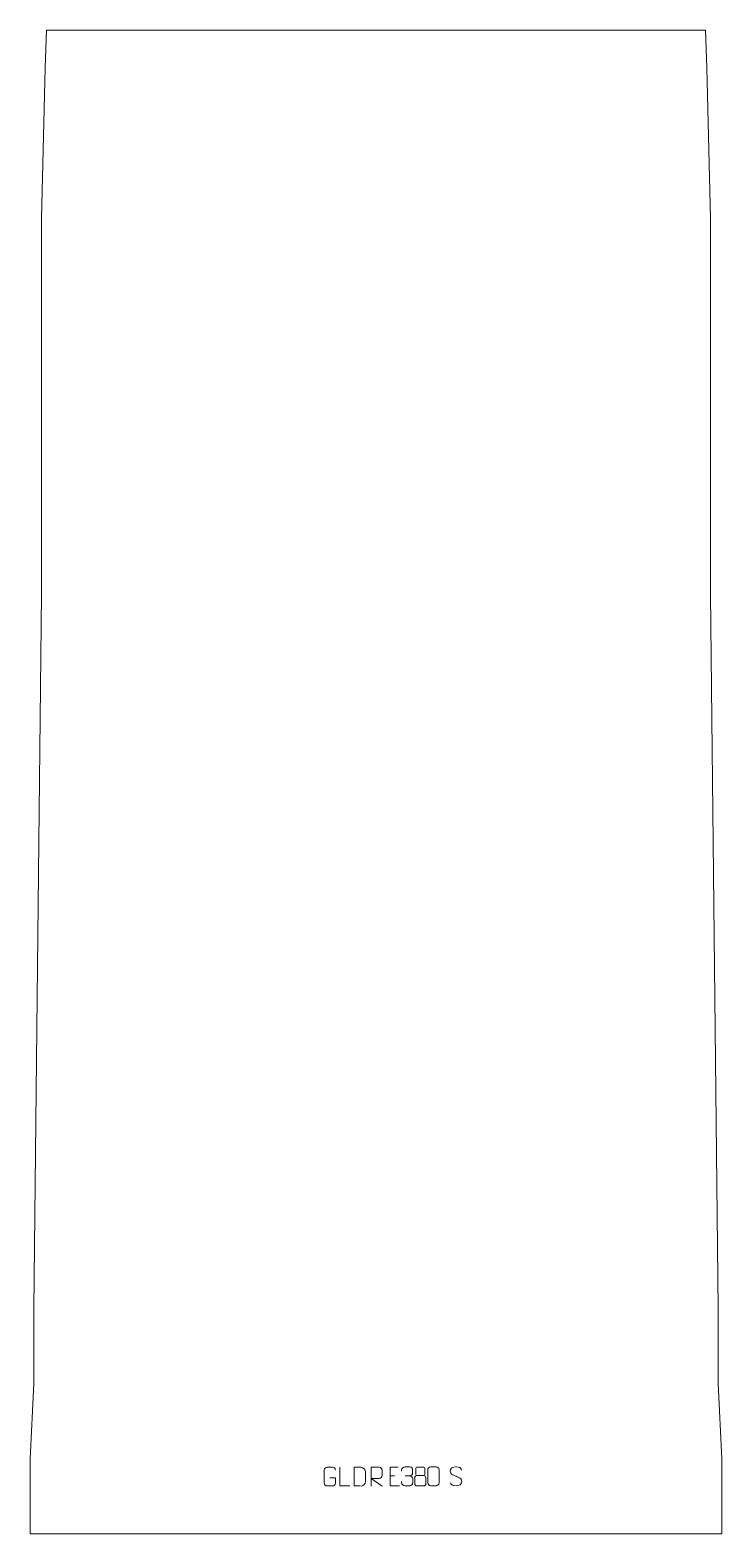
# Model space of a CAD drawing. Header units: millimetres. Extents: x -467 to 453, y -1480 to 520.
import ezdxf

# ---------------------------------------------------------------- set-up
doc = ezdxf.new("R2010")
doc.units = ezdxf.units.MM
doc.header["$MEASUREMENT"] = 0
doc.layers.add('layer 1', color=7, linetype='Continuous')

msp = doc.modelspace()

# ---------------------------------------------------------------- linework, layer by layer
at = {"layer": 'layer 1', "color": 242, "lineweight": 9}
msp.add_open_spline([(432.9062, 470.367), (432.9062, 470.367), (437.9069, 270.3676), (437.9069, 270.3676), (437.9069, 270.3676), (437.9069, 270.3676), (437.9069, -229.6324), (437.9069, -229.6324), (437.9069, -229.6324), (437.9069, -229.6324), (447.9076, -1179.632), (447.9076, -1179.632), (447.9076, -1179.632), (447.9076, -1179.632), (447.9076, -1279.6311), (447.9076, -1279.6311), (447.9076, -1279.6311), (447.9076, -1279.6311), (452.9071, -1379.6314), (452.9071, -1379.6314), (452.9071, -1379.6314), (452.9071, -1379.6314), (452.9071, -1479.6317), (452.9071, -1479.6317), (452.9071, -1479.6317), (452.9071, -1479.6317), (-467.0927, -1479.6317), (-467.0927, -1479.6317), (-467.0927, -1479.6317), (-467.0927, -1479.6317), (-467.0927, -1379.6314), (-467.0927, -1379.6314), (-467.0927, -1379.6314), (-467.0927, -1379.6314), (-462.0932, -1279.6311), (-462.0932, -1279.6311), (-462.0932, -1279.6311), (-462.0932, -1279.6311), (-462.0932, -1179.632), (-462.0932, -1179.632), (-462.0932, -1179.632), (-462.0932, -1179.632), (-452.0925, -229.6324), (-452.0925, -229.6324), (-452.0925, -229.6324), (-452.0925, -229.6324), (-452.0925, 270.3676), (-452.0925, 270.3676), (-452.0925, 270.3676), (-452.0925, 270.3676), (-447.0933, 470.367), (-447.0933, 470.367), (-447.0933, 470.367), (-447.0933, 470.367), (-445.1833, 520.3678), (-445.1833, 520.3678), (-445.1833, 520.3678), (-445.1833, 520.3678), (430.9977, 520.3678), (430.9977, 520.3678), (430.9977, 520.3678), (430.9977, 520.3678), (432.9062, 470.367), (432.9062, 470.367)], degree=3, knots=[0, 0, 0, 0, 0.058823529, 0.058823529, 0.058823529, 0.058823529, 0.117647059, 0.117647059, 0.117647059, 0.117647059, 0.176470588, 0.176470588, 0.176470588, 0.176470588, 0.235294118, 0.235294118, 0.235294118, 0.235294118, 0.294117647, 0.294117647, 0.294117647, 0.294117647, 0.352941176, 0.352941176, 0.352941176, 0.352941176, 0.411764706, 0.411764706, 0.411764706, 0.411764706, 0.470588235, 0.470588235, 0.470588235, 0.470588235, 0.529411765, 0.529411765, 0.529411765, 0.529411765, 0.588235294, 0.588235294, 0.588235294, 0.588235294, 0.647058824, 0.647058824, 0.647058824, 0.647058824, 0.705882353, 0.705882353, 0.705882353, 0.705882353, 0.764705882, 0.764705882, 0.764705882, 0.764705882, 0.823529412, 0.823529412, 0.823529412, 0.823529412, 0.882352941, 0.882352941, 0.882352941, 0.882352941, 1, 1, 1, 1], dxfattribs=at)
at = {"layer": 'layer 1', "color": 250, "lineweight": 9}
for points, knots in [([(-68.284, -1404.8825), (-68.284, -1404.8825), (-61.1159, -1404.8825), (-61.1159, -1404.8825), (-61.1159, -1404.8825), (-61.1159, -1404.8825), (-61.1159, -1412.0506), (-61.1159, -1412.0506), (-61.1159, -1412.0506), (-61.2556, -1414.374), (-62.9328, -1415.8536), (-65.0806, -1415.8644), (-65.0806, -1415.8644), (-67.4124, -1415.864), (-69.7444, -1415.864), (-72.0759, -1415.8644), (-72.0759, -1415.8644), (-74.0008, -1415.9698), (-75.973, -1414.0853), (-75.9618, -1412.068), (-75.9618, -1412.068), (-75.9614, -1406.2979), (-75.9614, -1400.5282), (-75.9618, -1394.7589), (-75.9618, -1394.7589), (-75.9576, -1392.6208), (-74.2108, -1390.9016), (-72.0585, -1390.915), (-72.0585, -1390.915), (-69.7328, -1390.915), (-67.4067, -1390.915), (-65.0806, -1390.915), (-65.0806, -1390.915), (-63.1339, -1390.8796), (-61.1425, -1392.3711), (-61.1159, -1394.8088)], [0, 0, 0, 0, 0.1, 0.1, 0.1, 0.1, 0.2, 0.2, 0.2, 0.2, 0.3, 0.3, 0.3, 0.3, 0.4, 0.4, 0.4, 0.4, 0.5, 0.5, 0.5, 0.5, 0.6, 0.6, 0.6, 0.6, 0.7, 0.7, 0.7, 0.7, 0.8, 0.8, 0.8, 0.8, 1, 1, 1, 1]), ([(-42.0644, -1415.8683), (-42.0644, -1415.8683), (-55.0135, -1415.8683), (-55.0135, -1415.8683), (-55.0135, -1415.8683), (-55.0135, -1415.8683), (-55.0135, -1390.9147), (-55.0135, -1390.9147)], [0, 0, 0, 0, 0.333333333, 0.333333333, 0.333333333, 0.333333333, 1, 1, 1, 1]), ([(-35.9311, -1415.8751), (-33.5993, -1415.8747), (-28.6491, -1415.8987), (-26.3176, -1415.899), (-26.3176, -1415.899), (-24.3926, -1416.0044), (-21.074, -1412.4628), (-21.0852, -1410.4455), (-21.0852, -1410.4455), (-21.0856, -1404.6754), (-21.0856, -1402.5057), (-21.0852, -1396.7364), (-21.0852, -1396.7364), (-21.0895, -1394.5983), (-24.464, -1390.9382), (-26.6164, -1390.9517), (-26.6164, -1390.9517), (-28.9421, -1390.9517), (-33.6664, -1390.9517), (-35.9925, -1390.9517), (-35.9925, -1390.9517), (-35.9921, -1396.6986), (-35.9308, -1410.1278), (-35.9311, -1415.8751)], [0, 0, 0, 0, 0.142857143, 0.142857143, 0.142857143, 0.142857143, 0.285714286, 0.285714286, 0.285714286, 0.285714286, 0.428571429, 0.428571429, 0.428571429, 0.428571429, 0.571428571, 0.571428571, 0.571428571, 0.571428571, 0.714285714, 0.714285714, 0.714285714, 0.714285714, 1, 1, 1, 1]), ([(-13.7019, -1415.9746), (-13.7019, -1415.9746), (-13.7019, -1391.0211), (-13.7019, -1391.0211), (-13.7019, -1391.0211), (-10.1071, -1391.0211), (-6.5116, -1391.0211), (-2.9164, -1391.0211), (-2.9164, -1391.0211), (-0.5911, -1391.0588), (0.9662, -1392.5488), (0.9621, -1394.9152), (0.9621, -1394.9152), (0.9617, -1396.9507), (0.9617, -1400.0101), (0.9621, -1402.0461), (0.9621, -1402.0461), (0.9556, -1403.9216), (-0.8567, -1405.8634), (-2.8662, -1405.8825), (-2.8662, -1405.8825), (-2.8662, -1405.8825), (-13.7019, -1405.8825), (-13.7019, -1405.8825), (-13.7019, -1405.8825), (-13.7019, -1405.8825), (0.9528, -1415.9746), (0.9528, -1415.9746)], [0, 0, 0, 0, 0.125, 0.125, 0.125, 0.125, 0.25, 0.25, 0.25, 0.25, 0.375, 0.375, 0.375, 0.375, 0.5, 0.5, 0.5, 0.5, 0.625, 0.625, 0.625, 0.625, 0.75, 0.75, 0.75, 0.75, 1, 1, 1, 1]), ([(22.357, -1390.6325), (22.357, -1390.6325), (11.851, -1390.6325), (11.851, -1390.6325), (11.851, -1390.6325), (11.851, -1390.6325), (11.851, -1415.5861), (11.851, -1415.5861), (11.851, -1415.5861), (11.851, -1415.5861), (23.9825, -1415.5861), (23.9825, -1415.5861)], [0, 0, 0, 0, 0.25, 0.25, 0.25, 0.25, 0.5, 0.5, 0.5, 0.5, 1, 1, 1, 1]), ([(26.9205, -1396.2527), (26.9205, -1396.2527), (26.9205, -1394.3955), (26.9205, -1394.3955), (26.9205, -1394.3955), (26.9062, -1392.6536), (29.5707, -1390.5355), (31.6298, -1390.5582), (31.6298, -1390.5582), (33.6939, -1390.5582), (35.7579, -1390.5582), (37.8216, -1390.5582), (37.8216, -1390.5582), (40.0161, -1390.5494), (41.6144, -1392.3962), (41.6588, -1394.3083), (41.6588, -1394.3083), (41.6584, -1395.7434), (41.6584, -1397.1785), (41.6588, -1398.614), (41.6588, -1398.614), (41.6102, -1400.2675), (40.0076, -1402.4975), (37.8093, -1402.4875), (37.8093, -1402.4875), (40.013, -1402.4987), (41.621, -1404.3019), (41.675, -1406.3614), (41.675, -1406.3614), (41.6746, -1408.1461), (41.6746, -1409.9308), (41.675, -1411.7159), (41.675, -1411.7159), (41.6851, -1413.7773), (39.6302, -1415.5404), (37.8093, -1415.5323), (37.8093, -1415.5323), (35.744, -1415.532), (33.6788, -1415.532), (31.6132, -1415.5323), (31.6132, -1415.5323), (29.4446, -1415.5208), (26.9136, -1413.1206), (26.895, -1411.6588), (26.895, -1411.6588), (26.895, -1411.6588), (26.895, -1409.7502), (26.895, -1409.7502)], [0, 0, 0, 0, 0.076923077, 0.076923077, 0.076923077, 0.076923077, 0.153846154, 0.153846154, 0.153846154, 0.153846154, 0.230769231, 0.230769231, 0.230769231, 0.230769231, 0.307692308, 0.307692308, 0.307692308, 0.307692308, 0.384615385, 0.384615385, 0.384615385, 0.384615385, 0.461538462, 0.461538462, 0.461538462, 0.461538462, 0.538461538, 0.538461538, 0.538461538, 0.538461538, 0.615384615, 0.615384615, 0.615384615, 0.615384615, 0.692307692, 0.692307692, 0.692307692, 0.692307692, 0.769230769, 0.769230769, 0.769230769, 0.769230769, 0.846153846, 0.846153846, 0.846153846, 0.846153846, 1, 1, 1, 1]), ([(45.8891, -1392.3887), (45.8891, -1394.6017), (45.8891, -1398.284), (45.8891, -1400.4973), (45.8891, -1400.4973), (45.9041, -1401.0047), (46.7115, -1401.9361), (47.4116, -1401.9349), (47.4116, -1401.9349), (50.3815, -1401.9347), (53.3517, -1402.0196), (56.3221, -1402.0199), (56.3221, -1402.0199), (57.1192, -1402.0157), (57.8399, -1401.2254), (57.8373, -1400.5047), (57.8373, -1400.5047), (57.837, -1398.2887), (57.837, -1394.604), (57.8373, -1392.3887), (57.8373, -1392.3887), (57.8188, -1391.6779), (57.2074, -1390.9175), (56.3735, -1390.9249), (56.3735, -1390.9249), (53.3564, -1390.9252), (50.3395, -1390.9252), (47.3229, -1390.9249), (47.3229, -1390.9249), (46.6965, -1390.9173), (45.8724, -1391.6283), (45.8891, -1392.3887)], [0, 0, 0, 0, 0.111111111, 0.111111111, 0.111111111, 0.111111111, 0.222222222, 0.222222222, 0.222222222, 0.222222222, 0.333333333, 0.333333333, 0.333333333, 0.333333333, 0.444444444, 0.444444444, 0.444444444, 0.444444444, 0.555555556, 0.555555556, 0.555555556, 0.555555556, 0.666666667, 0.666666667, 0.666666667, 0.666666667, 0.777777778, 0.777777778, 0.777777778, 0.777777778, 1, 1, 1, 1]), ([(65.7044, -1390.5459), (68.0705, -1390.5459), (70.437, -1390.5459), (72.8035, -1390.5459), (72.8035, -1390.5459), (74.784, -1390.5103), (76.81, -1392.0046), (76.8371, -1394.4467), (76.8371, -1394.4467), (76.8367, -1400.2041), (76.8367, -1405.9619), (76.8371, -1411.7201), (76.8371, -1411.7201), (76.695, -1414.0477), (74.9886, -1415.53), (72.8035, -1415.5408), (72.8035, -1415.5408), (70.4311, -1415.5404), (68.0587, -1415.5404), (65.6867, -1415.5408), (65.6867, -1415.5408), (63.7282, -1415.6464), (61.7218, -1413.7585), (61.7332, -1411.7375), (61.7332, -1411.7375), (61.7336, -1405.9569), (61.7336, -1400.1766), (61.7332, -1394.3968), (61.7332, -1394.3968), (61.7375, -1392.2548), (63.5146, -1390.5323), (65.7044, -1390.5459)], [0, 0, 0, 0, 0.111111111, 0.111111111, 0.111111111, 0.111111111, 0.222222222, 0.222222222, 0.222222222, 0.222222222, 0.333333333, 0.333333333, 0.333333333, 0.333333333, 0.444444444, 0.444444444, 0.444444444, 0.444444444, 0.555555556, 0.555555556, 0.555555556, 0.555555556, 0.666666667, 0.666666667, 0.666666667, 0.666666667, 0.777777778, 0.777777778, 0.777777778, 0.777777778, 1, 1, 1, 1]), ([(99.2906, -1402.8713), (95.0423, -1401.4009), (90.1342, -1399.6051), (92.1393, -1394.0848), (92.1393, -1394.0848), (93.6428, -1389.9449), (98.8564, -1390.3334), (102.46, -1390.9345), (102.46, -1390.9345), (105.3206, -1391.4117), (106.1853, -1392.6249), (106.4959, -1394.709)], [0, 0, 0, 0, 0.25, 0.25, 0.25, 0.25, 0.5, 0.5, 0.5, 0.5, 1, 1, 1, 1]), ([(44.4303, -1404.9069), (44.4303, -1408.0777), (44.4303, -1409.7798), (44.4303, -1412.9512), (44.4303, -1412.9512), (44.4218, -1414.1731), (46.1197, -1415.8658), (47.3723, -1415.8743), (47.3723, -1415.8743), (50.3554, -1415.874), (53.3387, -1415.874), (56.3221, -1415.8743), (56.3221, -1415.8743), (57.6454, -1415.8626), (59.2658, -1414.241), (59.2547, -1412.9418), (59.2547, -1412.9418), (59.2544, -1409.7736), (59.2544, -1408.0748), (59.2547, -1404.9069), (59.2547, -1404.9069), (59.185, -1403.5265), (57.6072, -1401.9479), (56.3018, -1401.954), (56.3018, -1401.954), (53.3252, -1401.9543), (50.3486, -1401.9543), (47.3723, -1401.954), (47.3723, -1401.954), (46.2928, -1401.9476), (44.4465, -1403.5265), (44.4303, -1404.9069)], [0, 0, 0, 0, 0.111111111, 0.111111111, 0.111111111, 0.111111111, 0.222222222, 0.222222222, 0.222222222, 0.222222222, 0.333333333, 0.333333333, 0.333333333, 0.333333333, 0.444444444, 0.444444444, 0.444444444, 0.444444444, 0.555555556, 0.555555556, 0.555555556, 0.555555556, 0.666666667, 0.666666667, 0.666666667, 0.666666667, 0.777777778, 0.777777778, 0.777777778, 0.777777778, 1, 1, 1, 1]), ([(99.2906, -1402.8714), (103.3092, -1404.5181), (108.3387, -1406.4064), (106.5047, -1411.7667), (106.5047, -1411.7667), (105.0449, -1416.0331), (100.1341, -1415.7764), (96.408, -1415.2217), (96.408, -1415.2217), (93.658, -1414.8119), (92.4371, -1413.5984), (92.0591, -1411.4862)], [0, 0, 0, 0, 0.25, 0.25, 0.25, 0.25, 0.5, 0.5, 0.5, 0.5, 1, 1, 1, 1])]:
    msp.add_open_spline(points, degree=3, knots=knots, dxfattribs=at)
for points in [[(11.851, -1402.5122), (11.851, -1402.5122), (17.7006, -1402.5122), (17.7006, -1402.5122)], [(31.6302, -1402.4979), (31.6302, -1402.4979), (37.8266, -1402.4979), (37.8266, -1402.4979)]]:
    msp.add_open_spline(points, degree=3, dxfattribs=at)

doc.saveas('drawing.dxf')
